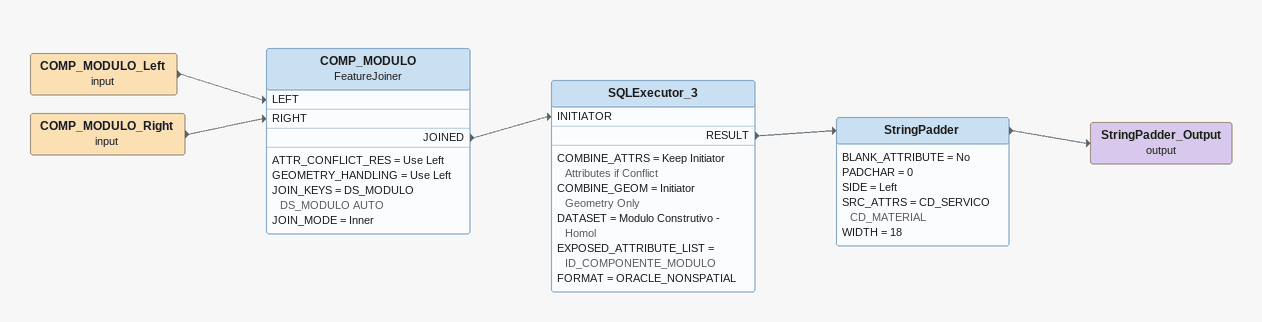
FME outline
COMP_MODULO_Left (input)
    -> COMP_MODULO [LEFT]
COMP_MODULO_Right (input)
    -> COMP_MODULO [RIGHT]
COMP_MODULO: FeatureJoiner
    ATTR_CONFLICT_RES = Use Left
    GEOMETRY_HANDLING = Use Left
    JOIN_KEYS = DS_MODULO DS_MODULO AUTO
    JOIN_MODE = Inner
    JOINED -> SQLExecutor_3 [INITIATOR]
SQLExecutor_3
    COMBINE_ATTRS = Keep Initiator Attributes if Conflict
    COMBINE_GEOM = Initiator Geometry Only
    DATASET = Modulo Construtivo - Homol
    EXPOSED_ATTRIBUTE_LIST = ID_COMPONENTE_MODULO
    FORMAT = ORACLE_NONSPATIAL
    RESULT -> StringPadder
StringPadder
    BLANK_ATTRIBUTE = No
    PADCHAR = 0
    SIDE = Left
    SRC_ATTRS = CD_SERVICO CD_MATERIAL
    WIDTH = 18
    -> StringPadder_Output (output)
StringPadder_Output (output)
